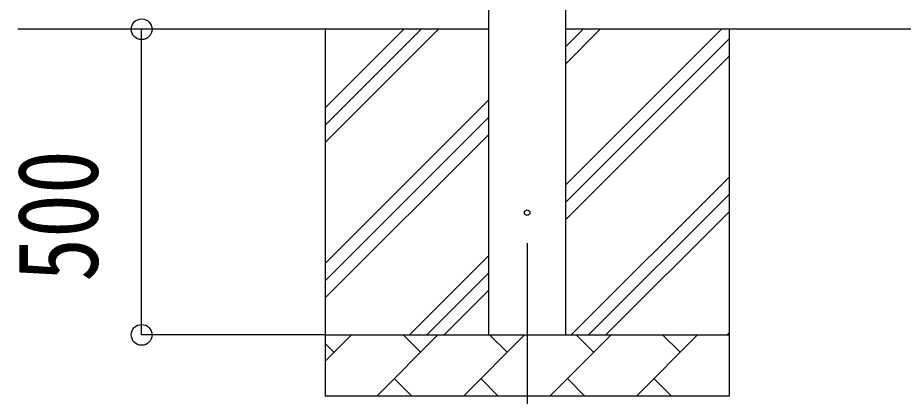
# Model space of a CAD drawing. Units: millimetres, scale not verified. Extents: x -16820 to 16820, y -11880 to 11880.
# Drawn here: x -14821 to -13374, y -3352 to -2733 of the extents above; entities that cross this region are included whole.
import ezdxf
from ezdxf.enums import TextEntityAlignment as Align

# ---------------------------------------------------------------- set-up
doc = ezdxf.new("R2010")
doc.units = ezdxf.units.MM
doc.header["$LTSCALE"] = 50
for name, color, linetype in [('0-4_YKK_12', 2, 'Continuous'), ('0-5_YKK_13', 4, 'Continuous'), ('0-6_YKK_A1', 4, 'Continuous'), ('0-7_YKK_D', 6, 'Continuous')]:
    doc.layers.add(name, color=color, linetype=linetype)
doc.styles.add('ＭＳ ゴシック', font='')
doc.styles.get('ＭＳ ゴシック').set_extended_font_data('MS Gothic')

msp = doc.modelspace()

# ---------------------------------------------------------------- linework, layer by layer
at = {"layer": '0-4_YKK_12'}
msp.add_line((-13988.42, -3102), (-13988.42, -3602), dxfattribs=at)
at = {"layer": '0-5_YKK_13'}
msp.add_circle((-13988.42, -3052), 4.5, dxfattribs=at)
at = {"layer": '0-6_YKK_A1'}
for p, q in [((-14050.92, -3252), (-14050.92, -452)), ((-13925.92, -452), (-13925.92, -3252)), ((-14050.92, -2752), (-14820.92, -2752)), ((-14318.42, -2752), (-14318.42, -3352)), ((-14318.42, -2937.05), (-14133.37, -2752)), ((-14318.42, -2908.77), (-14161.65, -2752)), ((-14318.42, -2880.48), (-14189.94, -2752)), ((-8777.92, -2752), (-13925.92, -2752)), ((-13925.92, -3007.1), (-13670.82, -2752)), ((-13925.92, -2809.11), (-13868.81, -2752)), ((-13925.92, -2780.82), (-13897.1, -2752)), ((-13658.42, -2752), (-13658.42, -3352)), ((-13925.92, -3035.38), (-13658.42, -2767.88)), ((-13925.92, -3063.67), (-13658.42, -2796.17)), ((-14318.42, -3135.04), (-14050.92, -2867.54)), ((-14318.42, -3163.32), (-14050.92, -2895.82)), ((-14318.42, -3191.61), (-14050.92, -2924.11)), ((-13916.26, -3252), (-13658.42, -2994.16)), ((-13887.98, -3252), (-13658.42, -3022.44)), ((-13859.69, -3252), (-13658.42, -3050.73)), ((-14180.82, -3252), (-14050.92, -3122.1)), ((-14152.54, -3252), (-14050.92, -3150.38)), ((-14124.25, -3252), (-14050.92, -3178.67)), ((-14318.42, -3252), (-13658.42, -3252)), ((-14318.42, -3294.89), (-14275.53, -3252)), ((-14234.11, -3352), (-14134.11, -3252)), ((-14162.66, -3280.55), (-14191.21, -3252)), ((-14092.68, -3352), (-13992.68, -3252)), ((-14021.24, -3280.55), (-14049.79, -3252)), ((-13951.26, -3352), (-13851.26, -3252)), ((-13879.82, -3280.55), (-13908.37, -3252)), ((-13809.84, -3352), (-13709.84, -3252)), ((-13738.4, -3280.55), (-13766.95, -3252)), ((-13661.71, -3252), (-13658.42, -3248.72)), ((-14304.08, -3280.55), (-14318.42, -3266.21)), ((-14205.55, -3323.45), (-14177, -3352)), ((-14064.13, -3323.45), (-14035.58, -3352)), ((-13922.71, -3323.45), (-13894.16, -3352)), ((-13781.29, -3323.45), (-13752.74, -3352)), ((-13658.42, -3352), (-14318.42, -3352))]:
    msp.add_line(p, q, dxfattribs=at)
at = {"layer": '0-7_YKK_D'}
for p, q in [((-14618.42, -2752), (-14617.42, -2752)), ((-14618.42, -3252), (-14618.42, -2752)), ((-14319.42, -3252), (-14619.42, -3252))]:
    msp.add_line(p, q, dxfattribs=at)
for centre in [(-14618.42, -2752), (-14618.42, -3252)]:
    msp.add_circle(centre, 17, dxfattribs=at)

# ---------------------------------------------------------------- texts
at = {"layer": '0-7_YKK_D', "style": 'ＭＳ ゴシック', "width": 0.8}
msp.add_text('500', height=132, rotation=90, dxfattribs=at).set_placement((-14650.42, -3165.2), align=Align.BOTTOM_LEFT)

doc.saveas('drawing.dxf')
